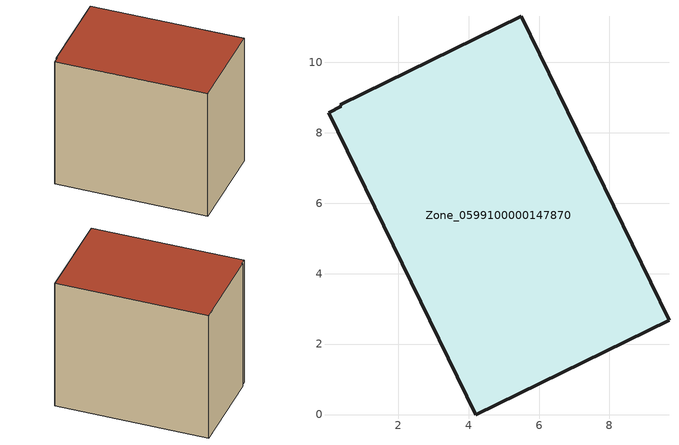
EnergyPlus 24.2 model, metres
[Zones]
Zone_0599100000147870
 floor ground (C_G): 9.69,2.68 4.2,0 0.02,8.57 0.38,8.75 0.36,8.8 5.49,11.3 z0
 wall outside (C_F): 9.69,2.68 5.49,11.3 0.36,8.8 0.38,8.75 0.02,8.57 4.2,0 9.69,2.68 z0:8.67
 roof outside (C_R): 4.2,0 9.69,2.68 5.49,11.3 0.36,8.8 0.38,8.75 0.02,8.57 z8.67
[BUILDING]
Pand.0599100000147870: North Axis=0; Terrain=City; Loads Convergence Tolerance Value=0.04; Temperature Convergence Tolerance Value=0.4; Solar Distribution=FullExterior; Maximum Number of Warmup Days=25; Minimum Number of Warmup Days=1
[Site:Location]
Rotterdam.The.Hague.AP_ZH_NLD Design_Conditions: Latitude=51.96; Longitude=4.45; Time Zone=1; Elevation=-4.5
[SITE:GROUNDTEMPERATURE:BUILDINGSURFACE]
18, 18, 18, 18, 18, 18, 18, 18, 18, 18, 18, 18
[MATERIAL] Thermal Absorptance=0.9; Solar Absorptance=0.7; Visible Absorptance=0.7
Name | Roughness | Thickness | Conductivity | Density | Specific Heat
G.TI.1965-1974 | MediumSmooth | 0.15 | 0.882353 | 540 | 1210
F.TI.1965-1974 | Rough | 0.3 | 0.697674 | 1920 | 840
R.TI.1965-1974 | MediumRough | 0.2 | 0.232558 | 1500 | 1000
[CONSTRUCTION]
C_G: G.TI.1965-1974
C_F: F.TI.1965-1974
C_R: R.TI.1965-1974
[ZONE]
Zone_0599100000147870: Type=1; Multiplier=1; Ceiling Height=Autocalculate; Volume=Autocalculate; Floor Area=autocalculate; Part of Total Floor Area=Yes
[ZONEINFILTRATION:DESIGNFLOWRATE]
Infil_Zone_0599100000147870: Zone or ZoneList or Space or SpaceList=Zone_0599100000147870; Schedule=AlwaysOn; Design Flow Rate Calculation Method=Flow/Area; Flow Rate per Floor Area=0.003; Constant Term Coefficient=1; Temperature Term Coefficient=0; Velocity Term Coefficient=0; Velocity Squared Term Coefficient=0
[HVACTEMPLATE:ZONE:IDEALLOADSAIRSYSTEM]
Zone_0599100000147870: Maximum Heating Supply Air Temperature=50; Minimum Cooling Supply Air Temperature=13; Maximum Heating Supply Air Humidity Ratio=0.0156; Minimum Cooling Supply Air Humidity Ratio=0.0077; Heating Limit=NoLimit; Cooling Limit=NoLimit; Dehumidification Control Type=ConstantSensibleHeatRatio; Cooling Sensible Heat Ratio=0.7; Dehumidification Setpoint=60; Humidification Control Type=None; Humidification Setpoint=30; Outdoor Air Method=None; Outdoor Air Flow Rate per Person=0.00944; Outdoor Air Flow Rate per Zone Floor Area=0; Outdoor Air Flow Rate per Zone=0; Demand Controlled Ventilation Type=None; Outdoor Air Economizer Type=NoEconomizer; Heat Recovery Type=None; Sensible Heat Recovery Effectiveness=0.7; Latent Heat Recovery Effectiveness=0.65
[ZONECONTROL:THERMOSTAT]
ThermostatControl_Zone_0599100000147870: Zone or ZoneList=Zone_0599100000147870; Control Type Schedule=DualSetpointControlType; Control 1=Thermostat_Zone_0599100000147870; Temperature Difference Between Cutout And Setpoint=0
[THERMOSTATSETPOINT:DUALSETPOINT]
Thermostat_Zone_0599100000147870: Heating Setpoint Temperature Schedule=HeatingSetpoint_Zone_0599100000147870; Cooling Setpoint Temperature Schedule=CoolingSetpoint_Zone_0599100000147870
[SCHEDULE:COMPACT]
HeatingSetpoint_Zone_0599100000147870: Through: 12/31, For: AllDays, Until: 24:00, 21
CoolingSetpoint_Zone_0599100000147870: Through: 12/31, For: AllDays, Until: 24:00, 24
DualSetpointControlType: Through: 12/31, For: AllDays, Until: 24:00, 4
AlwaysOn: Through: 12/31, For: AllDays, Until: 24:00, 1
